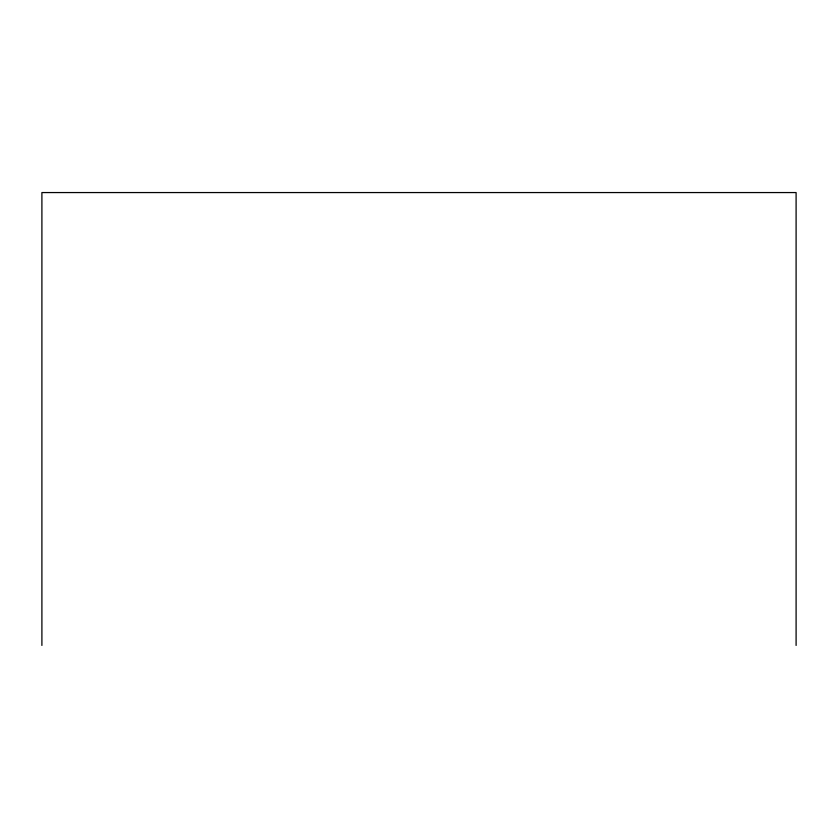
<?xml version="1.0" encoding="UTF-8"?>
<svg xmlns="http://www.w3.org/2000/svg" width="838" height="838" viewBox="0 0 838 838"><rect width="100%" height="100%" fill="white"/><g stroke="black" fill="none" stroke-linecap="round" stroke-linejoin="round"><path stroke-width="1.26" d="M796.1 645.438L796.1 192.562L41.9 192.562L41.9 645.438"/></g></svg>
